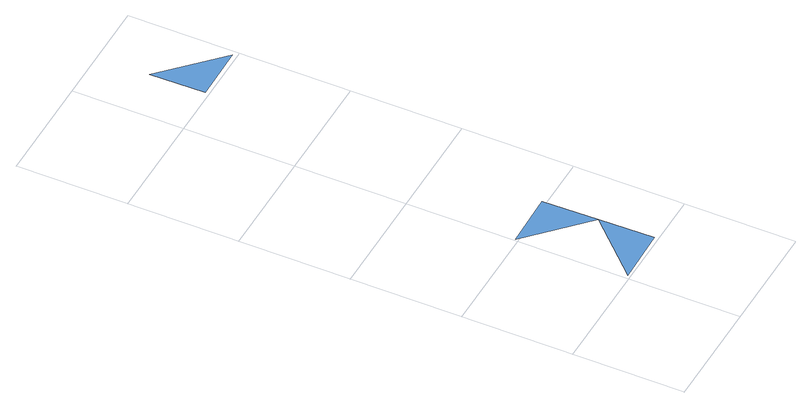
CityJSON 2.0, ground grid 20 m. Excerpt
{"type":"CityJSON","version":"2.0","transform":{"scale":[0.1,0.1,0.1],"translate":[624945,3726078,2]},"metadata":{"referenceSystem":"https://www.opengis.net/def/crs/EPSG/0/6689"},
"CityObjects":{
"waterbody1":{"type":"WaterBody","attributes":{"name":"福岡県津波浸水想定図","class":"1140","function":"2","WaterBodyTsunamiRiskAttribute.description":"1","WaterBodyTsunamiRiskAttribute.rank":"2"},"geometry":[{"type":"MultiSurface","lod":"1","boundaries":[[[0,1,2]]]}]},
"waterbody2":{"type":"WaterBody","attributes":{"name":"福岡県津波浸水想定図","class":"1140","function":"2","WaterBodyTsunamiRiskAttribute.description":"1","WaterBodyTsunamiRiskAttribute.rank":"3"},"geometry":[{"type":"MultiSurface","lod":"1","boundaries":[[[3,4,1]]]}]},
"waterbody3":{"type":"WaterBody","attributes":{"name":"福岡県津波浸水想定図","class":"1140","function":"2","WaterBodyTsunamiRiskAttribute.description":"1","WaterBodyTsunamiRiskAttribute.rank":"4"},"geometry":[{"type":"MultiSurface","lod":"1","boundaries":[[[5,6,7]]]}]}
},
"vertices":[
[108,8,2],[106,108,2],[8,6,2],
[104,208,2],[4,206,2],
[93,807,2],[193,809,2],[91,907,2]
]}
